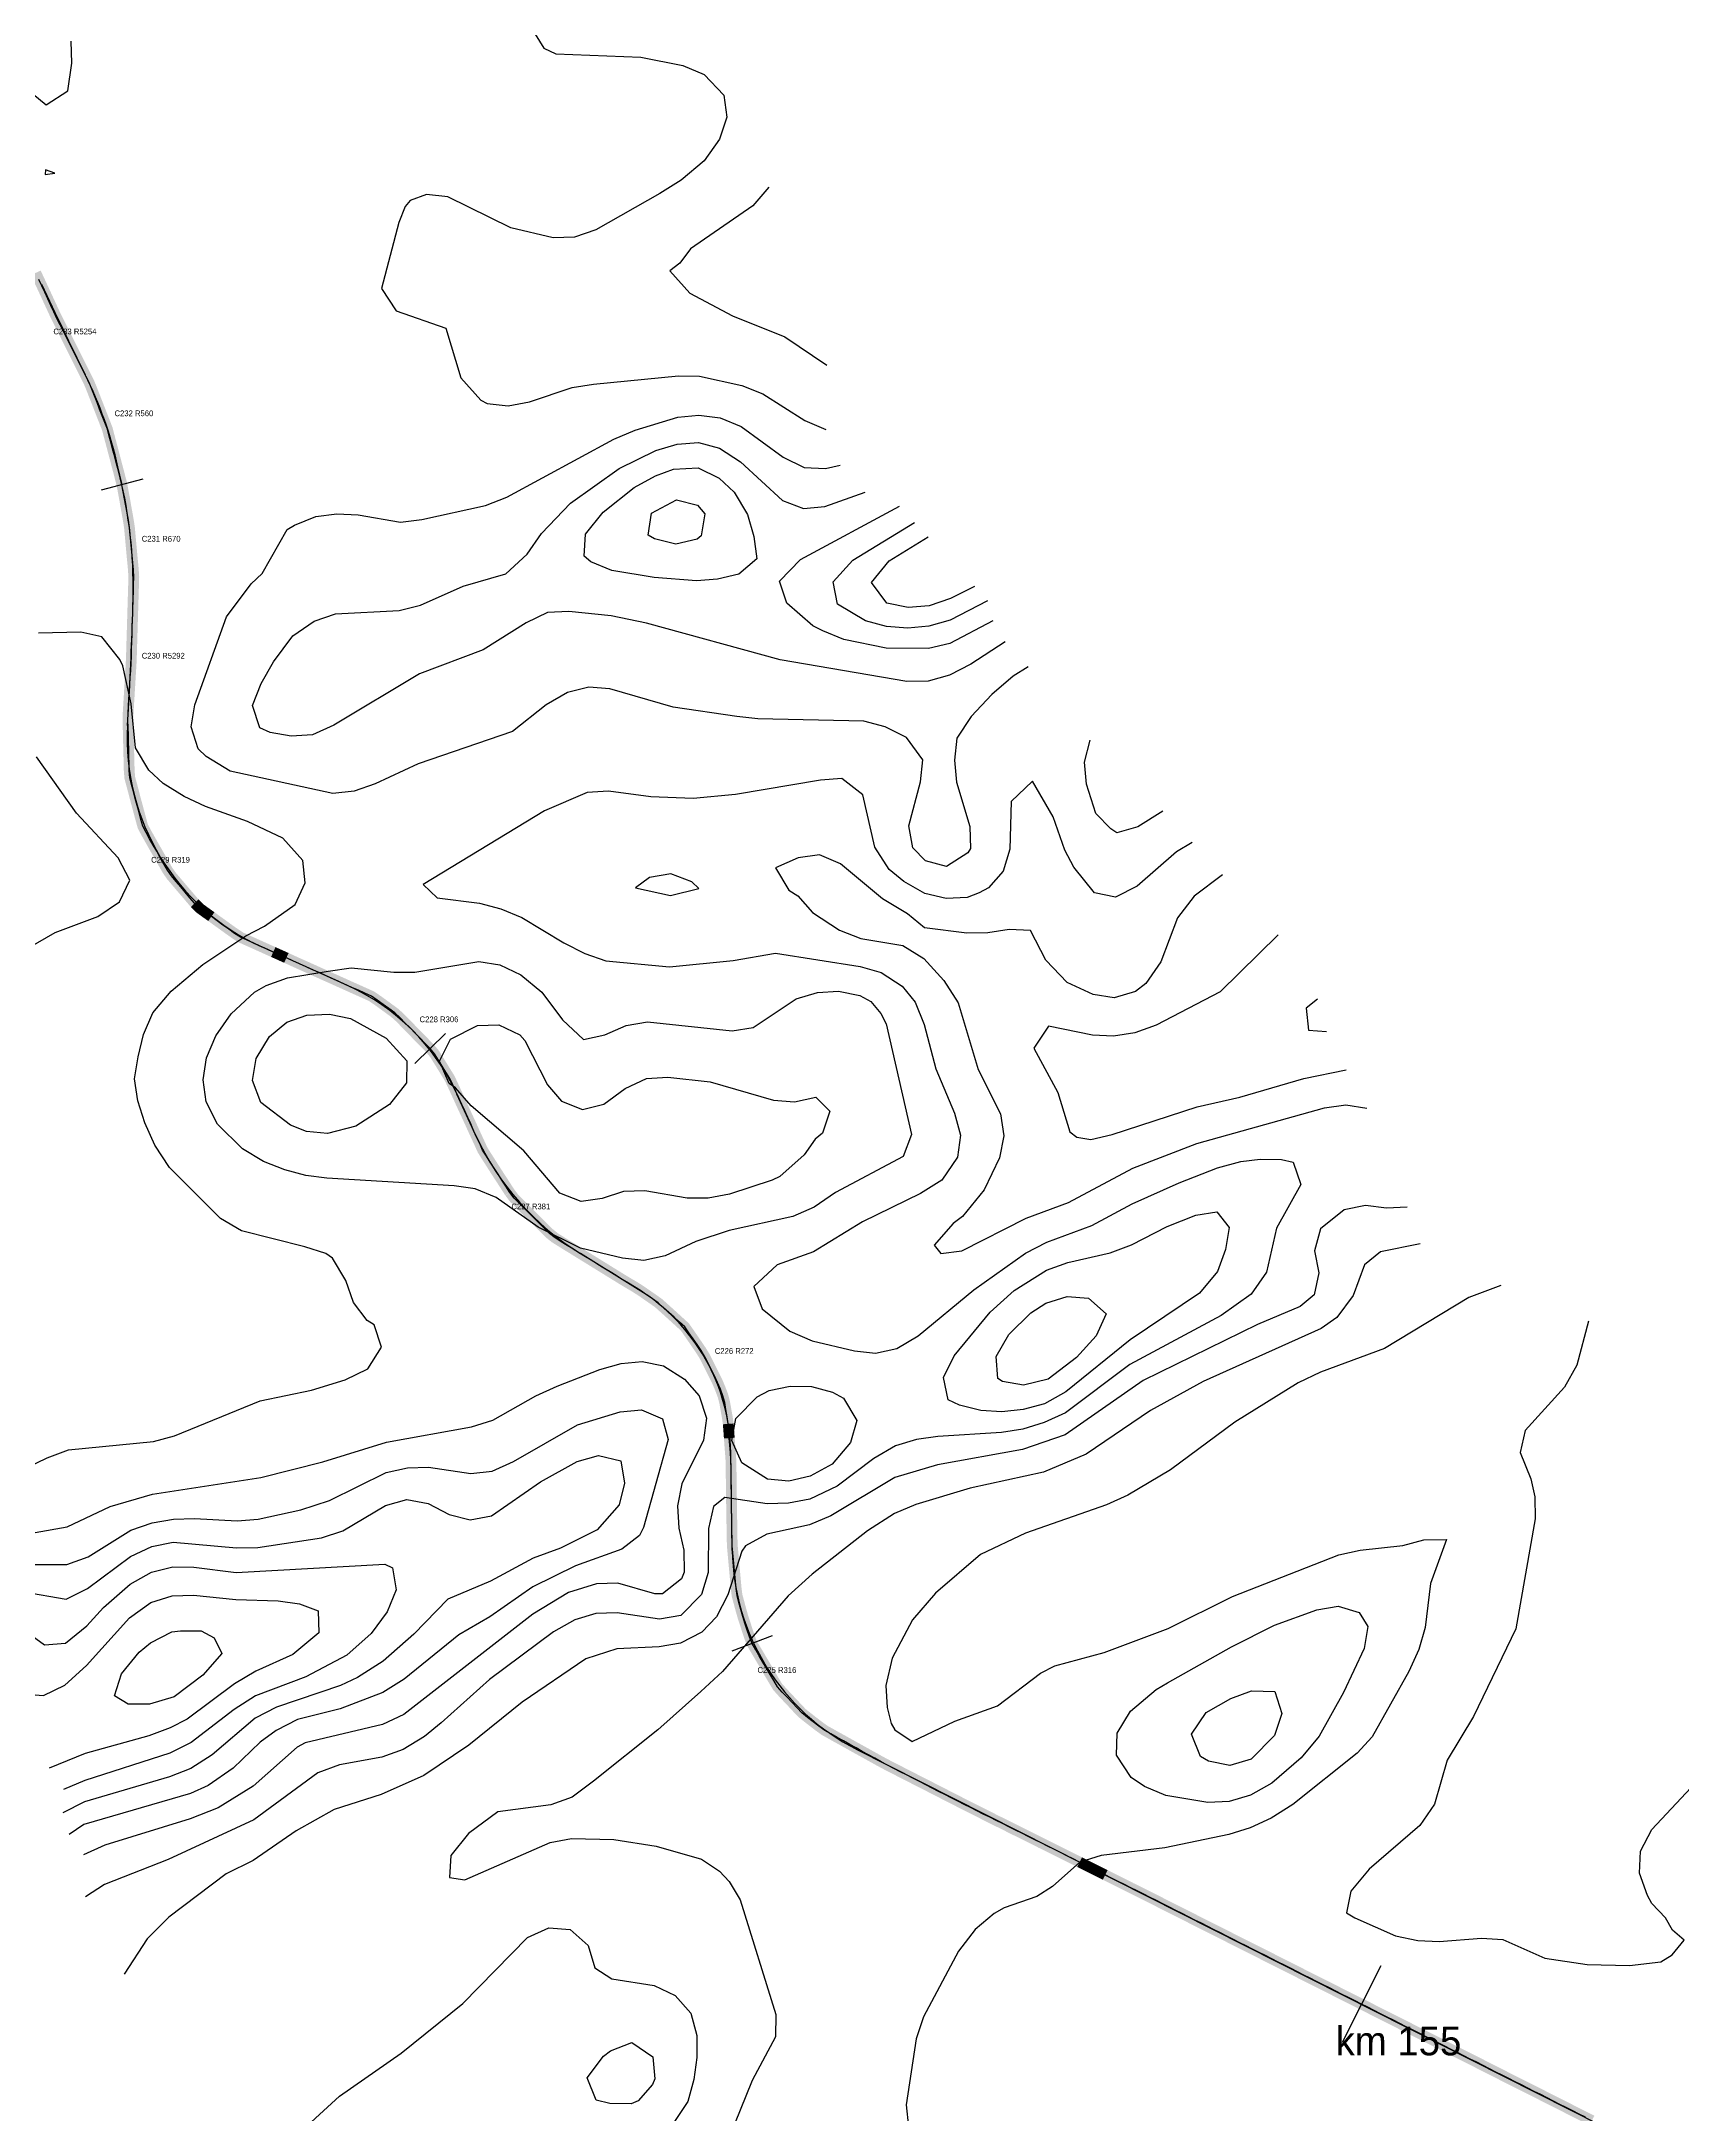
# Model space of a CAD drawing. Header units: metres. Extents: x 697254 to 930473, y 8023396 to 8227001.
# Drawn here: x 811003 to 813293, y 8100140 to 8103032 of the extents above; entities that cross this region are included whole.
import ezdxf

# ---------------------------------------------------------------- set-up
doc = ezdxf.new("R2010")
doc.units = ezdxf.units.M
for name, color, linetype in [('ALIGNMENT_FITTED', 4, 'Continuous'), ('CENTRELINE', 7, 'Continuous'), ('CHAINAGE', 7, 'Continuous'), ('CONTOUR_10M', 33, 'Continuous'), ('CONTOUR_INDEX_50M', 34, 'Continuous'), ('CURVE_LABELS', 4, 'Continuous'), ('GRADE_0-4', 3, 'Continuous'), ('GRADE_4-6', 2, 'Continuous'), ('GRADE_6-8', 30, 'Continuous'), ('GRADE_GT8', 1, 'Continuous')]:
    doc.layers.add(name, color=color, linetype=linetype)

msp = doc.modelspace()

# ---------------------------------------------------------------- linework, layer by layer
at = {"layer": 'ALIGNMENT_FITTED'}
for p, q in [((811115.1, 8102415.8), (811109.9, 8102439.1)), ((811130.7, 8102243), (811130.9, 8102249.5)), ((811123.2, 8102078.2), (811124.5, 8102101.1)), ((811430.3, 8101715.3), (811310.8, 8101769.1)), ((811609.4, 8101506.2), (811582.8, 8101563.9)), ((811835.9, 8101291.3), (811755.3, 8101341.2)), ((811967, 8100927.2), (811965.1, 8101063.6)), ((813497.9, 8099963.8), (812140.5, 8100649.6))]:
    msp.add_line(p, q, dxfattribs=at)
for centre, radius, start, end in [((815763.7, 8104917.5), 5254.3, -154.9608, -153.4312), ((810563.5, 8102316.9), 559.9, 12.6024, 26.5688), ((810461.1, 8102269.6), 670.1, -1.717, 12.6024), ((805841, 8102401.6), 5292.1, -3.255, -1.717), ((811441.9, 8102060.1), 319.2, 176.745, -114.2423), ((811304.5, 8101436), 306.3, 24.6867, 65.7577), ((811955.6, 8101665.4), 381.1, -155.3133, -121.7157), ((811692.8, 8101059.7), 272.3, 0.8137, 58.2843), ((812283, 8100931.7), 316, -179.1863, -116.8038)]:
    msp.add_arc(centre, radius, start, end, dxfattribs=at)
at = {"layer": 'CENTRELINE'}
msp.add_polyline3d([(813157.6, 8100136.3, 1115), (813148.7, 8100140.8, 1114.8), (813139.7, 8100145.3, 1114.9), (813130.8, 8100149.8, 1114.9), (813121.9, 8100154.3, 1115), (813112.9, 8100158.8, 1115), (813104, 8100163.3, 1115), (813095.1, 8100167.9, 1114.9), (813086.1, 8100172.4, 1114.7), (813077.2, 8100176.9, 1114.6), (813068.3, 8100181.4, 1114.2), (813059.4, 8100185.9, 1114.3), (813050.4, 8100190.4, 1114.3), (813041.5, 8100194.9, 1114.2), (813032.6, 8100199.4, 1114.1), (813023.6, 8100204, 1114), (813014.7, 8100208.5, 1114), (813005.8, 8100213, 1113.9), (812996.8, 8100217.5, 1113.8), (812987.9, 8100222, 1113.7), (812979, 8100226.5, 1113.5), (812970, 8100231, 1113.6), (812961.1, 8100235.5, 1113.8), (812952.2, 8100240.1, 1114.1), (812943.2, 8100244.6, 1114.2), (812934.3, 8100249.1, 1114.1), (812925.3, 8100253.6, 1113.8), (812916.4, 8100258.1, 1113.6), (812907.5, 8100262.6, 1113.4), (812898.5, 8100267.1, 1113.4), (812889.6, 8100271.6, 1113.4), (812880.7, 8100276.1, 1113.6), (812871.7, 8100280.6, 1113.7), (812862.8, 8100285.1, 1113.7), (812853.9, 8100289.7, 1113.6), (812844.9, 8100294.2, 1113.4), (812836, 8100298.7, 1113.3), (812827.1, 8100303.2, 1113.2), (812818.1, 8100307.7, 1113.1), (812809.2, 8100312.2, 1113), (812800.3, 8100316.7, 1112.8), (812791.3, 8100321.2, 1112.6), (812782.4, 8100325.7, 1112.4), (812773.5, 8100330.2, 1112.2), (812764.5, 8100334.7, 1112), (812755.6, 8100339.3, 1111.9), (812746.7, 8100343.8, 1111.8), (812737.7, 8100348.3, 1111.7), (812728.8, 8100352.8, 1111.7), (812719.9, 8100357.3, 1111.7), (812710.9, 8100361.8, 1111.7), (812702, 8100366.3, 1111.8), (812693, 8100370.8, 1112), (812684.1, 8100375.3, 1112.1), (812675.2, 8100379.8, 1112.1), (812666.2, 8100384.3, 1112), (812657.3, 8100388.9, 1111.8), (812648.4, 8100393.4, 1111.9), (812639.4, 8100397.9, 1112.1), (812630.5, 8100402.4, 1112.3), (812621.6, 8100406.9, 1112.4), (812612.6, 8100411.4, 1112.6), (812603.7, 8100415.9, 1112.7), (812594.8, 8100420.4, 1112.9), (812585.8, 8100424.9, 1113.1), (812576.9, 8100429.4, 1113.4), (812568, 8100433.9, 1113.7), (812559, 8100438.5, 1114.1), (812550.1, 8100443, 1114.5), (812541.2, 8100447.5, 1114.8), (812532.2, 8100452, 1115.4), (812523.3, 8100456.5, 1115.9), (812514.3, 8100460.9, 1116.5), (812505.4, 8100465.4, 1117), (812496.4, 8100469.9, 1117.4), (812487.4, 8100474.3, 1117.7), (812478.5, 8100478.8, 1118), (812469.5, 8100483.3, 1118.5), (812460.6, 8100487.7, 1119), (812451.6, 8100492.2, 1119.6), (812442.7, 8100496.7, 1120.2), (812433.7, 8100501.2, 1120.7), (812424.8, 8100505.6, 1121.1), (812415.8, 8100510.1, 1121.2), (812406.9, 8100514.6, 1121.2), (812397.9, 8100519, 1121.1), (812389, 8100523.5, 1121.6), (812380, 8100528, 1122.2), (812371, 8100532.5, 1122.6), (812362.1, 8100536.9, 1122.7), (812353.1, 8100541.4, 1122.7), (812344.2, 8100545.9, 1122.5), (812335.2, 8100550.3, 1122.1), (812326.3, 8100554.8, 1122.4), (812317.3, 8100559.3, 1122.7), (812308.4, 8100563.8, 1122.7), (812299.4, 8100568.3, 1122.6), (812290.5, 8100572.8, 1122.3), (812281.6, 8100577.4, 1121.9), (812272.7, 8100581.9, 1121.5), (812263.8, 8100586.5, 1121.7), (812254.9, 8100591, 1121.8), (812246, 8100595.6, 1121.6), (812237.1, 8100600.2, 1121.5), (812228.1, 8100604.7, 1121.2), (812219.2, 8100609.3, 1120.8), (812210.3, 8100613.8, 1120.3), (812201.4, 8100618.4, 1120.1), (812192.5, 8100622.9, 1120), (812183.6, 8100627.5, 1120.1), (812174.8, 8100632.2, 1120.3), (812166, 8100637.1, 1120.5), (812157.3, 8100641.9, 1120.6), (812148.5, 8100646.8, 1120.6), (812139.8, 8100651.6, 1120.7), (812131, 8100656.5, 1120.7), (812122.3, 8100661.4, 1121.2), (812113.5, 8100666.2, 1121.7), (812104.8, 8100671.1, 1122), (812096, 8100676, 1122.2), (812087.9, 8100681.8, 1122.4), (812080, 8100687.9, 1122.5), (812072.1, 8100694.1, 1122.4), (812064.3, 8100700.3, 1122.4), (812057.4, 8100707.6, 1122.5), (812050.6, 8100714.9, 1122.9), (812043.7, 8100722.2, 1123.2), (812036.9, 8100729.5, 1123.6), (812030.2, 8100736.9, 1124.3), (812025.1, 8100745.5, 1124.9), (812020, 8100754.1, 1125.4), (812015, 8100762.8, 1125.8), (812009.9, 8100771.4, 1126), (812004.8, 8100780, 1126.9), (811999.7, 8100788.6, 1127.9), (811994.6, 8100797.2, 1128.9), (811991, 8100806.5, 1129.7), (811987.9, 8100816, 1130.4), (811984.8, 8100825.6, 1131.1), (811981.7, 8100835.1, 1132.2), (811979, 8100844.7, 1133.4), (811976.4, 8100854.4, 1134.5), (811973.8, 8100864, 1135.6), (811972.5, 8100873.9, 1136.4), (811971.6, 8100883.9, 1137.2), (811970.7, 8100893.9, 1137.9), (811969.8, 8100903.8, 1138.5), (811968.9, 8100913.8, 1139.1), (811968, 8100923.8, 1139.6), (811967.1, 8100933.7, 1140.4), (811966.8, 8100943.7, 1141.3), (811966.6, 8100953.7, 1142.1), (811966.5, 8100963.8, 1143.1), (811966.3, 8100973.8, 1144.1), (811966.2, 8100983.8, 1145.1), (811966, 8100993.8, 1146.7), (811965.9, 8101003.8, 1148.7), (811965.8, 8101013.8, 1150.7), (811965.6, 8101023.8, 1152.4), (811965.5, 8101033.8, 1153.8), (811965.3, 8101043.8, 1155.2), (811965.1, 8101053.8, 1156.3), (811964.4, 8101063.8, 1156.7), (811963.6, 8101073.8, 1157.3), (811962.9, 8101083.8, 1157.4), (811962.2, 8101093.7, 1156.5), (811961.4, 8101103.7, 1155.6), (811960, 8101113.6, 1155), (811958.2, 8101123.5, 1155.5), (811956.5, 8101133.3, 1156.4), (811954, 8101143, 1157), (811950.5, 8101152.3, 1157), (811946.6, 8101161.6, 1156.9), (811942.2, 8101170.5, 1156.6), (811937.7, 8101179.5, 1156.1), (811933.3, 8101188.5, 1155.8), (811928.8, 8101197.4, 1155.8), (811923.6, 8101205.9, 1155.5), (811917.9, 8101214.2, 1155.2), (811912.3, 8101222.4, 1154.9), (811906.6, 8101230.7, 1154.7), (811900.9, 8101238.9, 1154.6), (811893.5, 8101245.6, 1154.8), (811886.1, 8101252.4, 1154.9), (811878.7, 8101259.1, 1155.1), (811871.3, 8101265.8, 1155.3), (811863.8, 8101272.5, 1155.9), (811855.6, 8101278.2, 1156.4), (811847.4, 8101283.9, 1156.6), (811839.2, 8101289.6, 1156.6), (811830.7, 8101295, 1156.4), (811822.1, 8101300, 1156.3), (811813.5, 8101305.2, 1156.6), (811805, 8101310.5, 1157.1), (811796.5, 8101315.7, 1157.2), (811788, 8101321, 1156.9), (811779.5, 8101326.2, 1156.5), (811771, 8101331.5, 1156.4), (811762.4, 8101336.8, 1157), (811753.9, 8101342, 1157.6), (811745.4, 8101347.3, 1157.8), (811736.9, 8101352.5, 1157.6), (811728.4, 8101357.8, 1157), (811719.9, 8101363.1, 1157.2), (811712.1, 8101369.3, 1158.4), (811705, 8101376.4, 1159), (811697.9, 8101383.4, 1158.8), (811690.8, 8101390.5, 1158.7), (811683.7, 8101397.5, 1159.2), (811676.6, 8101404.6, 1159.7), (811669.6, 8101411.7, 1159.7), (811662.5, 8101418.7, 1160.1), (811656.5, 8101426.7, 1160.7), (811651.1, 8101435.1, 1161.1), (811645.7, 8101443.5, 1161.1), (811640.2, 8101451.9, 1160.8), (811634.8, 8101460.3, 1161.6), (811629.4, 8101468.8, 1162.7), (811624, 8101477.2, 1163.3), (811618.7, 8101485.7, 1163.6), (811614.6, 8101494.8, 1164.5), (811610.4, 8101503.9, 1165.3), (811606.2, 8101513, 1166.3), (811602.1, 8101522.1, 1167.2), (811597.9, 8101531.2, 1167.6), (811593.7, 8101540.3, 1167.6), (811589.5, 8101549.4, 1167.4), (811585.4, 8101558.5, 1167.9), (811581.2, 8101567.6, 1168.5), (811577, 8101576.7, 1169.7), (811572.8, 8101585.7, 1170.2), (811567.5, 8101594.2, 1170.2), (811562.3, 8101602.7, 1170), (811557, 8101611.2, 1169.6), (811551.7, 8101619.8, 1168.8), (811545.4, 8101627.4, 1168.6), (811538.4, 8101634.6, 1168.1), (811531.4, 8101641.8, 1167.5), (811524.4, 8101648.9, 1166.8), (811517.4, 8101656.1, 1166.6), (811510.4, 8101663.3, 1166.2), (811503.5, 8101670.4, 1165.4), (811496, 8101677.1, 1164.6), (811488, 8101683, 1164.5), (811479.9, 8101688.9, 1164.3), (811471.8, 8101694.8, 1163.7), (811463.5, 8101700.4, 1162.8), (811454.4, 8101704.5, 1162.5), (811445.3, 8101708.6, 1162.6), (811436.1, 8101712.7, 1162.5), (811427, 8101716.8, 1162), (811417.9, 8101720.9, 1161.2), (811408.8, 8101725, 1160.2), (811399.6, 8101729.1, 1159.2), (811390.5, 8101733.2, 1158.4), (811381.4, 8101737.3, 1157.9), (811372.3, 8101741.4, 1157.5), (811363.1, 8101745.5, 1156.8), (811354, 8101749.6, 1156), (811344.9, 8101753.8, 1155.1), (811335.8, 8101757.9, 1153.9), (811326.6, 8101762, 1152.6), (811317.5, 8101766.1, 1151.1), (811308.4, 8101770.2, 1150.4), (811299.3, 8101774.3, 1149.9), (811290.1, 8101778.4, 1149.4), (811281, 8101782.5, 1149), (811272.7, 8101788, 1148.3), (811264.5, 8101793.8, 1147.3), (811256.4, 8101799.7, 1146.1), (811248.3, 8101805.5, 1145.8), (811240.2, 8101811.4, 1145.2), (811232, 8101817.2, 1144.4), (811223.9, 8101823.1, 1143.7), (811216.9, 8101830.1, 1142.9), (811210.4, 8101837.8, 1142.5), (811203.9, 8101845.4, 1142), (811197.4, 8101853, 1141.5), (811191, 8101860.6, 1141.1), (811184.5, 8101868.2, 1141.1), (811178.8, 8101876.4, 1141.2), (811173.9, 8101885.1, 1141.4), (811168.9, 8101893.8, 1141.7), (811164, 8101902.5, 1142.3), (811159, 8101911.2, 1142.8), (811154.1, 8101919.9, 1143.2), (811149.2, 8101928.6, 1143.4), (811144.5, 8101937.5, 1143.4), (811141.9, 8101947.1, 1143.5), (811139.3, 8101956.8, 1143.8), (811136.7, 8101966.5, 1144.4), (811134.1, 8101976.1, 1144.9), (811131.6, 8101985.8, 1145.3), (811129, 8101995.5, 1146), (811126.4, 8102005.1, 1146.5), (811125.6, 8102015.1, 1147.3), (811125.4, 8102025.1, 1148), (811125.1, 8102035.1, 1148.7), (811124.9, 8102045.1, 1149.4), (811124.6, 8102055.1, 1149.5), (811124.4, 8102065.1, 1149.5), (811124.1, 8102075.1, 1149.5), (811123.9, 8102085.1, 1149.3), (811124.1, 8102095.1, 1149), (811124.7, 8102105.1, 1148.7), (811125.3, 8102115.1, 1149), (811125.9, 8102125.1, 1149.6), (811126.5, 8102135, 1150.2), (811127.1, 8102145, 1150.7), (811127.7, 8102155, 1151.1), (811128.3, 8102165, 1151.5), (811128.7, 8102175, 1151.8), (811129, 8102185, 1151.9), (811129.3, 8102195, 1152.1), (811129.6, 8102205, 1152.5), (811129.9, 8102215, 1153.2), (811130.2, 8102225, 1153.9), (811130.5, 8102235, 1154.4), (811130.8, 8102245, 1154.4), (811131.1, 8102255, 1154.3), (811131.4, 8102265, 1154.3), (811131.7, 8102275, 1154.1), (811132, 8102285.1, 1154), (811131.4, 8102295, 1153.9), (811130.5, 8102305, 1154.1), (811129.5, 8102315, 1154.4), (811128.6, 8102324.9, 1154.6), (811127.7, 8102334.9, 1154.8), (811126.8, 8102344.9, 1154.9), (811125.9, 8102354.8, 1155), (811124.3, 8102364.7, 1155.4), (811122.6, 8102374.6, 1155.7), (811120.8, 8102384.4, 1156), (811119.1, 8102394.3, 1156.3), (811117.3, 8102404.1, 1156.5), (811115.5, 8102414, 1156.8), (811113, 8102423.6, 1156.6), (811110.5, 8102433.3, 1156.5), (811107.9, 8102443, 1156.3), (811105.4, 8102452.7, 1156.1), (811102.8, 8102462.4, 1155.9), (811100.3, 8102472, 1155.6), (811097.7, 8102481.7, 1155.4), (811095.2, 8102491.4, 1155.2), (811091.6, 8102500.7, 1155.1), (811087.9, 8102510.1, 1154.9), (811084.3, 8102519.4, 1154.5), (811080.7, 8102528.7, 1154.2), (811077, 8102538, 1153.8), (811073.4, 8102547.3, 1153.9), (811069.6, 8102556.6, 1154), (811065.1, 8102565.6, 1154.3), (811060.6, 8102574.5, 1154.3), (811056.2, 8102583.5, 1154), (811051.7, 8102592.4, 1153.7), (811047.2, 8102601.4, 1153.4), (811042.7, 8102610.3, 1153.3), (811038.3, 8102619.3, 1153.3), (811033.8, 8102628.2, 1153.5), (811029.3, 8102637.2, 1153.6), (811024.8, 8102646.1, 1153.5), (811020.5, 8102655.1, 1153.4), (811016.3, 8102664.2, 1153.3), (811012.1, 8102673.3, 1153), (811007.9, 8102682.4, 1153), (811003.7, 8102691.5, 1153), (810999.5, 8102700.5, 1152.7)], dxfattribs=at)
at = {"layer": 'CHAINAGE'}
for p, q in [((811144.6, 8102421.6), (811086.5, 8102406.3)), ((811566.9, 8101648.4), (811523.9, 8101606.5)), ((812022.6, 8100808), (811966.6, 8100786.5)), ((812872, 8100347.7), (812817.9, 8100240.6))]:
    msp.add_line(p, q, dxfattribs=at)
at = {"layer": 'CONTOUR_10M'}
for points, elevation in [([(812018.2, 8102829.3), (811995.7, 8102803.1), (811908.6, 8102742.9), (811894.1, 8102723.1), (811880.1, 8102712.5), (811907.8, 8102681.3), (811967.5, 8102649.7), (812040.5, 8102620.1), (812099.1, 8102580.6)], 1140), ([(812380, 8102160.1), (812358.8, 8102146.9), (812329.3, 8102121.1), (812300.5, 8102090.8), (812280.4, 8102060.3), (812277.1, 8102029.6), (812280.1, 8101998.8), (812298.5, 8101937), (812299.4, 8101906.2), (812295.9, 8101900.5), (812266, 8101881.4), (812236.6, 8101889.2), (812219.2, 8101907.4), (812213.3, 8101938.2), (812229.8, 8101999.5), (812233, 8102030.3), (812210.2, 8102061.4), (812180.2, 8102076.4), (812150.7, 8102084.2), (812002.9, 8102087.2), (811973.3, 8102090.5), (811884.8, 8102103.8), (811796.4, 8102129.4), (811766.9, 8102131.4), (811737.2, 8102124.1), (811707.3, 8102106.7), (811660.5, 8102069.7), (811528.6, 8102024.5), (811469, 8101996.6), (811439.3, 8101986.3), (811409.6, 8101983.2), (811266.4, 8102014.1), (811232.9, 8102034.9), (811221.7, 8102045.5), (811211.9, 8102076.4), (811217, 8102107.1), (811261.2, 8102229.5), (811295.7, 8102275.7), (811311, 8102290.3), (811346.1, 8102351.3), (811356.1, 8102357.4), (811385.9, 8102369.5), (811415.5, 8102373.5), (811445.1, 8102372), (811504.1, 8102361.9), (811533.7, 8102365.6), (811622.8, 8102385.1), (811652.5, 8102396.6), (811801.7, 8102477.3), (811831.4, 8102489.9), (811890.9, 8102508.1), (811920.5, 8102511), (811950, 8102507.1), (811979.4, 8102495.2), (812038, 8102452.3), (812067.3, 8102437.8), (812096.9, 8102436.4), (812117.6, 8102441.4)], 1160), ([(812347.6, 8102194.8), (812299.9, 8102163.4), (812270, 8102148.3), (812240.3, 8102139.8), (812210.7, 8102139.5), (812033.7, 8102169.7), (811847.6, 8102220.7), (811798, 8102231.1), (811738.9, 8102237.2), (811709.3, 8102235.6), (811679.5, 8102221.1), (811619.7, 8102183.8), (811530.5, 8102150.2), (811411.1, 8102078.7), (811381.3, 8102065), (811351.7, 8102063.1), (811322.2, 8102068.3), (811308, 8102075), (811297.7, 8102105.9), (811309.9, 8102136.5), (811326.7, 8102167), (811353.8, 8102203.2), (811383.7, 8102223.8), (811413.4, 8102233.8), (811502.2, 8102238.7), (811531.9, 8102246), (811591.5, 8102272.3), (811650.9, 8102289.5), (811680.9, 8102317), (811700.9, 8102346), (811741.2, 8102388.1), (811809.1, 8102436.7), (811860.6, 8102461.7), (811890.3, 8102470.5), (811919.9, 8102472.8), (811949.4, 8102465.1), (811978.7, 8102445.7), (812037.1, 8102391.9), (812066.5, 8102380.9), (812096.1, 8102383.5), (812152.6, 8102403.8)], 1170), ([(811885.2, 8102435.5), (811919.4, 8102437.4), (811948.8, 8102423.3), (811969.9, 8102403.5), (811988.2, 8102372.4), (811997.3, 8102341.5), (812001.1, 8102310.7), (811976.3, 8102289.4), (811946.6, 8102282.1), (811917, 8102279.9), (811857.9, 8102284.6), (811798.9, 8102294.5), (811769.5, 8102306.2), (811760.5, 8102314.3), (811762.2, 8102345.1), (811786.9, 8102375.5), (811830.2, 8102410.2), (811860.1, 8102426.6), (811885.2, 8102435.5)], 1180), ([(811854.4, 8102374.5), (811889.1, 8102392.8), (811918.6, 8102385.5), (811928.6, 8102373.3), (811923.7, 8102342.6), (811917.9, 8102337.8), (811888.2, 8102331), (811858.7, 8102338.5), (811849.7, 8102343.8), (811854.4, 8102374.5)], 1190), ([(812330.4, 8102224), (812270.7, 8102192.5), (812241, 8102185.4), (812181.9, 8102185.9), (812122.9, 8102198.1), (812093.5, 8102210.1), (812079.6, 8102217.2), (812043.1, 8102248.5), (812032.9, 8102279.4), (812062.1, 8102309.8), (812200.2, 8102384.1)], 1180), ([(812323.4, 8102252), (812271.2, 8102225), (812241.5, 8102216.8), (812211.9, 8102213.9), (812182.3, 8102216), (812152.9, 8102224), (812113.7, 8102247.5), (812107.7, 8102278.3), (812135.2, 8102308.7), (812221.5, 8102361.2)], 1190), ([(812567.8, 8101958.7), (812533.1, 8101936.7), (812503.4, 8101928.2), (812495.2, 8101934), (812474.2, 8101955.3), (812461.3, 8101996), (812458.4, 8102026.9), (812466.3, 8102057.5)], 1160), ([(810940.6, 8101742.1), (811022.1, 8101789.3), (811081.6, 8101811.5), (811112.1, 8101831.8), (811126.5, 8101862.3), (811110.3, 8101893.3), (811051.9, 8101955.8), (810996.2, 8102034.4)], 1140), ([(812651, 8101869.5), (812611.7, 8101839.9), (812588.3, 8101809.5), (812565.2, 8101748.3), (812544.2, 8101717.9), (812529.6, 8101707.1), (812499.9, 8101698.3), (812470.4, 8101702.6), (812434.1, 8101719.5), (812404.5, 8101750.7), (812383, 8101791.8), (812353.4, 8101793.4), (812323.8, 8101788.7), (812294.2, 8101788.1), (812235.1, 8101795.7), (812211.6, 8101815.2), (812176.6, 8101836.2), (812118.2, 8101885.1), (812088.8, 8101897.6), (812059.1, 8101893.4), (812027.5, 8101879.5), (812046.2, 8101848.5), (812058.3, 8101840.5), (812079, 8101817.2), (812116.8, 8101792.3), (812146.2, 8101780.9), (812205.2, 8101770.9), (812234.5, 8101752.8), (812262.1, 8101722.1), (812282.3, 8101691), (812310.3, 8101598.3), (812341.5, 8101536.3), (812345.8, 8101505.5), (812339.7, 8101474.8), (812318.4, 8101430.2), (812288.2, 8101392.8), (812275.2, 8101383.4), (812248.7, 8101353.1), (812257.9, 8101341.3), (812287.5, 8101345.2), (812376.9, 8101390.6), (812436.4, 8101412.5), (812525.9, 8101460.6), (812615.2, 8101494.9), (812793.4, 8101544.4), (812823.1, 8101548.9), (812852.6, 8101544.3)], 1140), ([(811851.6, 8101865.9), (811832.1, 8101851.7), (811880.8, 8101841), (811920.5, 8101850.4), (811910.7, 8101860), (811881.3, 8101871), (811851.6, 8101865.9)], 1140), ([(812728.9, 8101785.9), (812648, 8101706.3), (812558.5, 8101660.1), (812528.8, 8101649.1), (812499.1, 8101644.7), (812469.5, 8101646), (812408.5, 8101658.4), (812387.8, 8101627.9), (812421.4, 8101565.9), (812437.9, 8101511.2), (812447.6, 8101503.9), (812467.3, 8101500.2), (812497, 8101507.2), (812615.9, 8101546), (812675.3, 8101559.4), (812764.5, 8101585.7), (812823.8, 8101597.7)], 1130), ([(811403.3, 8101735.1), (811435.5, 8101740.1), (811494.6, 8101733.9), (811524.2, 8101734.1), (811613.2, 8101749), (811642.7, 8101744), (811672.1, 8101730.1), (811701.3, 8101706), (811730.3, 8101667.5), (811759.5, 8101639.9), (811789.1, 8101646.3), (811818.9, 8101659.6), (811848.6, 8101664.7), (811966.7, 8101652), (811996.4, 8101656.5), (812056.1, 8101696.7), (812085.9, 8101705.7), (812115.5, 8101707.2), (812145, 8101701.3), (812160.3, 8101692.9), (812174.2, 8101676.4), (812181.8, 8101661.8), (812217.2, 8101507.4), (812205.6, 8101476.8), (812111.2, 8101426.4), (812081.3, 8101406.1), (812051.6, 8101393.1), (811962.5, 8101373.3), (811916, 8101358.1), (811873.2, 8101337.9), (811843.5, 8101331.8), (811814, 8101334.8), (811755.1, 8101348.9), (811696.3, 8101378), (811637.8, 8101419.4), (811608.4, 8101431.4), (811578.9, 8101435.8), (811401.5, 8101446.7), (811372, 8101450.4), (811342.6, 8101458.2), (811313.1, 8101469.9), (811283.8, 8101487.3), (811248.6, 8101522), (811233, 8101553), (811228.7, 8101583.9), (811233.6, 8101614.6), (811246.6, 8101645.1), (811267.8, 8101675.6), (811300.3, 8101705.9), (811316.8, 8101715.5), (811346.6, 8101726), (811403.3, 8101735.1)], 1160), ([(812783.6, 8101696.1), (812767.6, 8101683.7), (812771.1, 8101652.9), (812796.2, 8101651.3)], 1120), ([(811373.5, 8101674), (811405, 8101675.2), (811434.5, 8101669.1), (811483.9, 8101641.6), (811512.9, 8101610.4), (811512.3, 8101579.6), (811488.7, 8101549.2), (811441.9, 8101519.1), (811402.5, 8101509), (811372.9, 8101511.8), (811350.6, 8101520.5), (811309.4, 8101551.9), (811297.8, 8101582.8), (811302.8, 8101613.5), (811321.2, 8101644), (811345.7, 8101664), (811373.5, 8101674)], 1170), ([(811573.8, 8101640.2), (811611.8, 8101659.7), (811641.4, 8101660.3), (811670.8, 8101646.4), (811677.4, 8101638.6), (811709.3, 8101576.6), (811728.6, 8101553.9), (811758, 8101542.2), (811787.7, 8101549.9), (811817.6, 8101571.6), (811847.4, 8101585.5), (811877, 8101587.2), (811936.1, 8101580.9), (812024.4, 8101555.3), (812054, 8101552.9), (812083.6, 8101559.3), (812103.2, 8101539.9), (812093.1, 8101509.3), (812082.8, 8101500.7), (812067.2, 8101478.9), (812033.5, 8101448.6), (812022.7, 8101443.7), (811963.3, 8101424), (811933.6, 8101418.6), (811904, 8101418.5), (811845, 8101428.7), (811815.4, 8101428.1), (811785.7, 8101418), (811756, 8101413.7), (811726.6, 8101425.6), (811676.3, 8101484.8), (811602.7, 8101547.5), (811580.9, 8101572.6), (811572.2, 8101578.7), (811558.4, 8101609.7), (811573.8, 8101640.2)], 1170), ([(812908.5, 8101405.8), (812880.1, 8101404.7), (812850.5, 8101408.4), (812820.8, 8101402.2), (812787.6, 8101375.7), (812779.5, 8101345), (812785.7, 8101314.2), (812779.1, 8101283.5), (812759.6, 8101267.5), (812700.1, 8101242.2), (812540.6, 8101164), (812431.5, 8101088.5), (812372, 8101068), (812253.4, 8101046.6), (812194, 8101028.7), (812104.4, 8100975.5), (812074.6, 8100962.9), (812015.3, 8100949.6), (811985.4, 8100933.6), (811980.6, 8100926.3), (811960.9, 8100865.1), (811945, 8100834.6), (811924.5, 8100813.2), (811894.6, 8100797.6), (811865, 8100792.7), (811805.8, 8100790), (811762.6, 8100775.8), (811673.9, 8100715.6), (811599.3, 8100655.2), (811536.9, 8100613), (811477.3, 8100586.5), (811411.8, 8100565.7), (811358.4, 8100535.7), (811298.4, 8100494.7), (811261.1, 8100475.7), (811180.8, 8100415.3), (811150.6, 8100385), (811118.6, 8100335.8)], 1140), ([(812573.7, 8101378.9), (812613.7, 8101394.8), (812643.3, 8101399.3), (812660.3, 8101377.6), (812655.3, 8101346.9), (812643.9, 8101316.3), (812618.9, 8101285.9), (812522.3, 8101220.8), (812432.4, 8101148.2), (812402.6, 8101131.8), (812372.9, 8101123.6), (812343.3, 8101120.6), (812313.7, 8101122.3), (812284.2, 8101129.9), (812268.4, 8101137.4), (812262, 8101168.3), (812276.8, 8101198.8), (812326.7, 8101259.6), (812360.6, 8101289.8), (812405.4, 8101318.3), (812435.2, 8101328.6), (812494.5, 8101342.3), (812524.3, 8101353.7), (812573.7, 8101378.9)], 1160), ([(812926.8, 8101355), (812871.4, 8101343.7), (812849.3, 8101325.5), (812833.4, 8101282.7), (812810.4, 8101252.3), (812788.8, 8101236.7), (812624.3, 8101162.8), (812550.4, 8101122.2), (812460.7, 8101061.3), (812401.2, 8101036.3), (812298.9, 8101013.8), (812223, 8100991.1), (812193.2, 8100978.7), (812155.9, 8100954.5), (812078.5, 8100894.1), (812045, 8100863.8), (811953.2, 8100758.1), (811923.2, 8100730.1), (811863.2, 8100676.8), (811773.4, 8100605.4), (811743.5, 8100583), (811713.8, 8100572.1), (811640, 8100562.3), (811598.8, 8100532.1), (811574.3, 8100501.7), (811572.6, 8100471), (811593.8, 8100467.6), (811713, 8100519.4), (811742.6, 8100525.4), (811801.8, 8100523.6), (811860.8, 8100514.5), (811924.3, 8100496.4), (811949, 8100479.4), (811962.8, 8100465.1), (811978, 8100439.5), (812027.8, 8100279.5), (812027.3, 8100248.7), (811994.7, 8100187.7), (811970.3, 8100126.5)], 1130), ([(813039.2, 8101296.9), (812994.7, 8101280.2), (812877.1, 8101208.8), (812787.8, 8101175.6), (812756.7, 8101160.8), (812668.4, 8101105.9), (812578.7, 8101039.7), (812519, 8101004.2), (812489.2, 8100990.6), (812376.1, 8100951.1), (812313.4, 8100921.3), (812250.7, 8100867.4), (812218.6, 8100830.4), (812190.2, 8100776.8), (812181.5, 8100738.7), (812183, 8100707.9), (812188.8, 8100685.6), (812193.8, 8100677), (812218, 8100660.5), (812277.6, 8100688.9), (812337.1, 8100710.4), (812396.9, 8100756), (812417, 8100765.9), (812486.1, 8100784.6), (812575.3, 8100818.2), (812664.8, 8100863), (812813.6, 8100920.9), (812843.2, 8100927.6), (812902.5, 8100933.8), (812932.2, 8100941.8), (812963.5, 8100942.2), (812941.2, 8100881), (812934, 8100819.6), (812925, 8100789), (812911.1, 8100758.4), (812859.8, 8100666.9), (812838.9, 8100644.2), (812749.1, 8100572.5), (812719.2, 8100553.7), (812689.5, 8100540.3), (812659.7, 8100530.9), (812570.7, 8100512), (812481.8, 8100501.4), (812452.1, 8100492.1), (812413.8, 8100458.2), (812392.2, 8100444.3), (812346.6, 8100428.5), (812332.7, 8100420.5), (812305.8, 8100398.3), (812282.8, 8100367.9), (812234.1, 8100276.3), (812223.7, 8100245.7), (812209.5, 8100153.6), (812213, 8100122.8)], 1120), ([(812383.6, 8101258.7), (812404.7, 8101271.9), (812434.4, 8101281.2), (812464, 8101279), (812488.7, 8101257.1), (812474.7, 8101226.6), (812447.2, 8101196.2), (812407.7, 8101166.1), (812373.4, 8101157.6), (812343.9, 8101162.9), (812337.5, 8101167.1), (812335.3, 8101197.9), (812353.1, 8101228.4), (812383.6, 8101258.7)], 1170), ([(813161.6, 8101246.9), (813145.4, 8101185.7), (813128.3, 8101155.1), (813073.6, 8101094.4), (813066.6, 8101063.8), (813081.4, 8101026.8), (813087, 8101001.9), (813087.3, 8100971.1), (813060.5, 8100817.7), (813001.3, 8100695.5), (812964.4, 8100634.5), (812947.1, 8100573.2), (812926.2, 8100543.5), (812855.7, 8100482.3), (812830.1, 8100451.9), (812824.2, 8100421.3), (812835.5, 8100414.4), (812892.6, 8100389.5), (812923.7, 8100383.1), (812953.3, 8100381.3), (813012.5, 8100386.1), (813042.1, 8100384.1), (813100.8, 8100358.1), (813159.9, 8100349.6), (813219, 8100348.2), (813262.5, 8100353.1), (813278.4, 8100362.9), (813295, 8100383.3), (813278.9, 8100397.3), (813269, 8100414.5), (813249.9, 8100434.3), (813243.9, 8100445.7), (813233, 8100476.6), (813234.1, 8100507.4), (813249.9, 8100537.9), (813311.6, 8100603.5)], 1110), ([(810920.6, 8100939.1), (811039.2, 8100960.2), (811098.8, 8100988.3), (811158.2, 8101005.8), (811309.2, 8101028.8), (811395.6, 8101050.5), (811484.7, 8101078.1), (811603.4, 8101099.7), (811633.1, 8101108.8), (811692.8, 8101142.9), (811722.6, 8101156.1), (811782.1, 8101179.6), (811811.8, 8101187.8), (811841.4, 8101190.7), (811870.9, 8101184.5), (811900.2, 8101166.1), (811920.8, 8101142.6), (811931.3, 8101111.7), (811927.1, 8101081), (811896.9, 8101019.9), (811890.7, 8100989.2), (811892.6, 8100958.4), (811899.4, 8100927.6), (811900, 8100896.8), (811896, 8100887.3), (811869.7, 8100866.5), (811859.2, 8100866.6), (811807.2, 8100881.3), (811777.6, 8100880.3), (811738.5, 8100868.5), (811688.7, 8100838.4), (811508.6, 8100698.2), (811478.8, 8100684.4), (811371.2, 8100658.6), (811360, 8100652.6), (811298.6, 8100598.2), (811249.5, 8100568.1), (811210.6, 8100552.7), (811091.7, 8100515.9), (811061.9, 8100502.6)], 1160), ([(812001.6, 8101141.4), (812018.3, 8101150.1), (812048, 8101156.1), (812077.5, 8101155.6), (812107, 8101148.1), (812122.2, 8101139.6), (812140.7, 8101108.6), (812131.8, 8101077.9), (812106.3, 8101047.5), (812075.7, 8101030.9), (812046, 8101023.9), (812016.4, 8101026.5), (811980.3, 8101049.4), (811966.6, 8101080.4), (811971.8, 8101111.1), (812001.6, 8101141.4)], 1160), ([(810979.3, 8100907.5), (811038.4, 8100907.3), (811068.2, 8100918.4), (811127.9, 8100955.4), (811157.6, 8100965.7), (811187.3, 8100970.8), (811216.9, 8100971.8), (811276, 8100968.2), (811305.6, 8100970.9), (811365, 8100983.6), (811405.1, 8100996.6), (811484.1, 8101035.8), (811513.8, 8101042.3), (811543.4, 8101043.3), (811602.4, 8101034.3), (811632, 8101037.7), (811661.8, 8101051), (811751.3, 8101102.5), (811810.8, 8101120.4), (811840.4, 8101123.1), (811869.8, 8101110.8), (811877.5, 8101081.8), (811843.2, 8100959.2), (811837.8, 8100948), (811812.8, 8100928.9), (811748.4, 8100905.7), (811688.8, 8100876.2), (811629, 8100834.3), (811585.7, 8100809.2), (811509.3, 8100747.6), (811479.5, 8100728.8), (811420, 8100706.1), (811360.6, 8100691.1), (811330.8, 8100676), (811308.2, 8100659.6), (811270.8, 8100623.3), (811235.7, 8100599.1), (811211.1, 8100588.1), (811062.5, 8100544.5), (811041.9, 8100531)], 1170), ([(810978.7, 8100869.3), (811037.7, 8100859.3), (811067.5, 8100874), (811127.3, 8100918.5), (811157.1, 8100932.6), (811186.8, 8100938.5), (811275.4, 8100930.5), (811305, 8100931.4), (811394, 8100944.9), (811423.7, 8100954.3), (811483.4, 8100990), (811513.1, 8100998.2), (811542.6, 8100992.5), (811572, 8100977.3), (811601.4, 8100969.6), (811631.1, 8100975.6), (811699.4, 8101022.9), (811750.6, 8101051.4), (811780.3, 8101059.5), (811811.7, 8101052), (811816.8, 8101021.1), (811809.1, 8100990.5), (811778.7, 8100955.8), (811727.2, 8100930.2), (811689.4, 8100916.2), (811629.7, 8100884.2), (811570.2, 8100859), (811522.8, 8100810.2), (811480.1, 8100772.8), (811444.2, 8100749.8), (811420.4, 8100738.7), (811331.2, 8100708.6), (811301.4, 8100693.2), (811241.5, 8100641.7), (811211.6, 8100622.7), (811181.9, 8100611.1), (811063, 8100576.4), (811033.2, 8100560.9)], 1180), ([(810977.9, 8100816.7), (811007.2, 8100795.5), (811036.8, 8100797.9), (811066.7, 8100821.8), (811089.8, 8100847.5), (811126.8, 8100880.2), (811156.6, 8100896.9), (811186.3, 8100904.4), (811215.9, 8100903.7), (811274.9, 8100896.1), (811482.2, 8100907.9), (811493.1, 8100902.9), (811498.2, 8100872.1), (811485.5, 8100841.5), (811463.3, 8100811.1), (811429.3, 8100780.8), (811372.2, 8100750.9), (811301.9, 8100724.3), (811272, 8100705.4), (811212.2, 8100659.1), (811182.4, 8100644.3), (811063.5, 8100606.3), (811033.7, 8100593.4)], 1190), ([(812723.7, 8100822.8), (812782.8, 8100844.1), (812812.5, 8100849.2), (812841.9, 8100840.7), (812853.9, 8100820.8), (812848.8, 8100790.1), (812819.7, 8100729), (812785.8, 8100668), (812760.9, 8100637.6), (812720, 8100602.2), (812690.2, 8100585.8), (812660.4, 8100577), (812630.8, 8100575.3), (812571.8, 8100585.1), (812542.4, 8100597.8), (812523.4, 8100610.4), (812503.1, 8100641.5), (812504.2, 8100672.3), (812522.8, 8100702.8), (812558.7, 8100733), (812574.2, 8100742.3), (812663.7, 8100792.8), (812723.7, 8100822.8)], 1130), ([(811197.2, 8100815.1), (811226.2, 8100814.7), (811244, 8100805), (811254.7, 8100783.5), (811228.2, 8100753.1), (811188.2, 8100722.9), (811153.8, 8100712.4), (811124.2, 8100712.4), (811105.3, 8100724.2), (811114.7, 8100754.8), (811139.6, 8100785.2), (811155.1, 8100798.2), (811184.9, 8100813.5), (811197.2, 8100815.1)], 1210), ([(812691.5, 8100731), (812724.1, 8100730.5), (812733.9, 8100699.6), (812723.7, 8100668.9), (812690.9, 8100635.9), (812661.2, 8100627), (812631.7, 8100632.9), (812620.2, 8100639.7), (812607.9, 8100670.7), (812628.2, 8100701.2), (812662.6, 8100720.4), (812691.5, 8100731)], 1140), ([(811351.7, 8100104), (811418.9, 8100165.6), (811504.9, 8100225.8), (811591.2, 8100295.2), (811681.4, 8100387), (811711.2, 8100400.4), (811740.7, 8100398.3), (811765.8, 8100375.7), (811775.5, 8100344.8), (811798.8, 8100329.6), (811857.9, 8100320.3), (811887.2, 8100306.3), (811909.1, 8100281.3), (811917.5, 8100250.4), (811917.6, 8100219.6), (811913.6, 8100188.9), (811904.9, 8100158.2), (811884.6, 8100127.8)], 1140)]:
    msp.add_lwpolyline(points, dxfattribs=dict(at, elevation=elevation))
at = {"layer": 'CONTOUR_INDEX_50M'}
for points, elevation in [([(811691.9, 8103042.4), (811704.2, 8103022.9), (811721, 8103015.1), (811839.3, 8103010.3), (811898.3, 8102998.9), (811927.7, 8102986.5), (811955.4, 8102957.6), (811959.5, 8102926.7), (811949.1, 8102896.1), (811927.9, 8102865.7), (811895.9, 8102838.8), (811866, 8102820.3), (811776.5, 8102769.6), (811746.8, 8102759.3), (811717.2, 8102758.5), (811658.2, 8102772.6), (811570.1, 8102815.4), (811540.6, 8102819), (811517.7, 8102810.3), (811510.7, 8102802), (811501.6, 8102779.8), (811477.7, 8102687.8), (811498.3, 8102656.7), (811567.3, 8102632.3), (811588.4, 8102563.1), (811616, 8102531.9), (811624.9, 8102527.1), (811654.5, 8102523.9), (811684.1, 8102529.4), (811743.6, 8102549.6), (811773.2, 8102554.2), (811891.8, 8102566.1), (811921.3, 8102565.2), (811980.3, 8102552.2), (812009.7, 8102541), (812068.3, 8102503.4), (812097.7, 8102490.9)], 1150), ([(810975.4, 8102972.3), (811009.9, 8102944.1), (811039.8, 8102963.7), (811045.6, 8103002), (811044.6, 8103032.8)], 1150), ([(811008.6, 8102853.5), (811008.5, 8102846.9), (811021.9, 8102848.5), (811008.6, 8102853.5)], 1150), ([(812304.8, 8102271.9), (812271.7, 8102255.2), (812241.9, 8102244.9), (812212.3, 8102242.6), (812182.8, 8102248.9), (812161.3, 8102277.5), (812185.8, 8102307.9), (812240.2, 8102341.1)], 1200), ([(810951.5, 8101027.3), (811011.1, 8101056.4), (811040.8, 8101067.3), (811159.3, 8101078.9), (811189, 8101086.8), (811308.1, 8101135.9), (811379.8, 8101150.8), (811426.9, 8101164.9), (811458.4, 8101180.4), (811477.6, 8101210.9), (811467.2, 8101241.8), (811457.7, 8101248.1), (811438.4, 8101273), (811428, 8101303.9), (811409.2, 8101335), (811400, 8101341.5), (811370.5, 8101350.8), (811282.1, 8101372.9), (811252.8, 8101390.2), (811181.6, 8101461.5), (811161.4, 8101492.6), (811147.2, 8101523.6), (811137.4, 8101554.5), (811133, 8101585.3), (811137.9, 8101616), (811145.4, 8101646.7), (811158.5, 8101677.2), (811184, 8101707.6), (811228.5, 8101744.4), (811288.3, 8101784.4), (811314.6, 8101798), (811357, 8101828.1), (811371.3, 8101858.6), (811367.9, 8101889.5), (811340, 8101920.7), (811290.7, 8101944.3), (811231.9, 8101965.1), (811202.5, 8101978.9), (811173.2, 8101997.3), (811152.9, 8102015.8), (811134.6, 8102046.8), (811128.1, 8102108.5), (811116.5, 8102161.4), (811112.6, 8102170.2), (811087.5, 8102201.8), (811058, 8102208.1), (810998.8, 8102206.8)], 1150), ([(812608.6, 8101914.9), (812587.1, 8101901.8), (812531.8, 8101853.7), (812502, 8101838.4), (812472.5, 8101844.6), (812443.5, 8101880.6), (812431.2, 8101904.2), (812415, 8101950.4), (812386.1, 8102000.5), (812356.1, 8101971.8), (812354.2, 8101905.3), (812345.2, 8101874.7), (812324.7, 8101851.6), (812311.6, 8101844.5), (812294.9, 8101838.3), (812265.3, 8101836.9), (812235.9, 8101843.8), (812206.5, 8101860.4), (812186.1, 8101877.1), (812165.8, 8101908.2), (812149.2, 8101981.2), (812119.9, 8102003.9), (812090.3, 8102002), (811971.7, 8101981.9), (811912.4, 8101976.4), (811853.3, 8101978.4), (811794.3, 8101986.3), (811764.7, 8101984.6), (811705.1, 8101959), (811535.6, 8101856.2), (811555.4, 8101837.8), (811614.4, 8101830.3), (811643.9, 8101822.4), (811673.3, 8101810.3), (811731.9, 8101774.6), (811761.3, 8101759.8), (811790.7, 8101749.9), (811879.3, 8101741.3), (811968.2, 8101750.4), (812027.5, 8101760.4), (812145.6, 8101741.9), (812175, 8101733.2), (812204.3, 8101714.2), (812222.1, 8101692), (812234.8, 8101661), (812250.9, 8101599.2), (812277, 8101537.3), (812285.3, 8101506.4), (812281.3, 8101475.7), (812259.4, 8101443.8), (812229.5, 8101425.2), (812148.7, 8101385.4), (812080.4, 8101343.6), (812029.7, 8101325.6), (811997.1, 8101295.3), (812008.6, 8101264.4), (812047.3, 8101233), (812078.5, 8101219.4), (812137.5, 8101205.4), (812167, 8101202.1), (812196.7, 8101208.7), (812226.5, 8101226.7), (812304.2, 8101290.7), (812376.2, 8101341.9), (812406, 8101357.4), (812468.9, 8101380.5), (812525.1, 8101410.8), (812590.7, 8101440.2), (812644.2, 8101460.9), (812676.6, 8101469.7), (812703.6, 8101473), (812733.2, 8101472.4), (812749.8, 8101468.6), (812760.3, 8101437.7), (812726.4, 8101376.6), (812712.3, 8101315.3), (812691.2, 8101284.8), (812649.2, 8101254.7), (812521.8, 8101186.5), (812432, 8101119.2), (812402.2, 8101105.6), (812372.5, 8101096.5), (812342.8, 8101091.6), (812254, 8101085.9), (812224.3, 8101081.7), (812194.6, 8101072.9), (812164.8, 8101055.2), (812113.5, 8101016.7), (812075.2, 8100998.6), (812045.5, 8100992.9), (812015.9, 8100992.1), (811956.9, 8101001), (811941, 8100988.5), (811933.9, 8100957.8), (811933.2, 8100896.3), (811924.3, 8100865.7), (811895.2, 8100836.5), (811865.6, 8100831), (811806.5, 8100840.2), (811776.9, 8100839.3), (811747.2, 8100830.5), (811717.4, 8100813.7), (811628.1, 8100747.1), (811561.1, 8100686.5), (811537.7, 8100667.7), (811507.8, 8100649.5), (811478.1, 8100638.9), (811418.8, 8100628.2), (811389, 8100617), (811299.3, 8100551.1), (811180.1, 8100495.8), (811090.9, 8100460.9), (811064.8, 8100443.9)], 1150), ([(810920.1, 8100755.4), (810947.3, 8100748.7), (810976.6, 8100727.1), (811006.1, 8100724.7), (811035.9, 8100739.1), (811065.9, 8100766.7), (811126.1, 8100833.1), (811156, 8100854.3), (811185.7, 8100863.9), (811215.3, 8100864.9), (811274.4, 8100858.8), (811333.5, 8100856.8), (811363, 8100852.6), (811389.1, 8100843), (811390, 8100812.2), (811353.7, 8100782), (811302.4, 8100758.5), (811272.6, 8100740.8), (811206.3, 8100691.9), (811182.9, 8100679.4), (811153.2, 8100668.6), (811064, 8100643.8), (811014.1, 8100623.3)], 1200), ([(811787.2, 8100221.6), (811797.3, 8100229.1), (811827.1, 8100240.5), (811856.2, 8100220.5), (811858.8, 8100189.7), (811855.8, 8100181.8), (811835.8, 8100159.3), (811825.8, 8100154.9), (811796.2, 8100155.3), (811777.3, 8100160.2), (811764.8, 8100191.1), (811787.2, 8100221.6)], 1150)]:
    msp.add_lwpolyline(points, dxfattribs=dict(at, elevation=elevation))
at = {"layer": 'GRADE_0-4', "const_width": 15}
for points in [[(811131.6, 8101985.8), (811129, 8101995.5), (811126.4, 8102005.1), (811125.6, 8102015.1), (811125.4, 8102025.1), (811125.1, 8102035.1), (811124.9, 8102045.1), (811124.6, 8102055.1), (811124.4, 8102065.1), (811124.1, 8102075.1), (811123.9, 8102085.1), (811124.1, 8102095.1), (811124.7, 8102105.1), (811125.3, 8102115.1), (811125.9, 8102125.1), (811126.5, 8102135), (811127.1, 8102145), (811127.7, 8102155), (811128.3, 8102165), (811128.7, 8102175), (811129, 8102185), (811129.3, 8102195), (811129.6, 8102205), (811129.9, 8102215), (811130.2, 8102225), (811130.5, 8102235), (811130.8, 8102245), (811131.1, 8102255), (811131.4, 8102265), (811131.7, 8102275), (811132, 8102285.1), (811131.4, 8102295), (811130.5, 8102305), (811129.5, 8102315), (811128.6, 8102324.9), (811127.7, 8102334.9), (811126.8, 8102344.9), (811125.9, 8102354.8), (811124.3, 8102364.7), (811122.6, 8102374.6), (811120.8, 8102384.4), (811119.1, 8102394.3), (811117.3, 8102404.1), (811115.5, 8102414), (811113, 8102423.6), (811110.5, 8102433.3), (811107.9, 8102443), (811105.4, 8102452.7), (811102.8, 8102462.4), (811100.3, 8102472), (811097.7, 8102481.7), (811095.2, 8102491.4), (811091.6, 8102500.7), (811087.9, 8102510.1), (811084.3, 8102519.4), (811080.7, 8102528.7), (811077, 8102538), (811073.4, 8102547.3), (811069.6, 8102556.6), (811065.1, 8102565.6), (811060.6, 8102574.5), (811056.2, 8102583.5), (811051.7, 8102592.4), (811047.2, 8102601.4), (811042.7, 8102610.3), (811038.3, 8102619.3), (811033.8, 8102628.2), (811029.3, 8102637.2), (811024.8, 8102646.1), (811020.5, 8102655.1), (811016.3, 8102664.2), (811012.1, 8102673.3), (811007.9, 8102682.4), (811003.7, 8102691.5), (810999.5, 8102700.5), (810995.3, 8102709.6)], [(811216.9, 8101830.1), (811210.4, 8101837.8), (811203.9, 8101845.4), (811197.4, 8101853), (811191, 8101860.6), (811184.5, 8101868.2), (811178.8, 8101876.4), (811173.9, 8101885.1), (811168.9, 8101893.8), (811164, 8101902.5), (811159, 8101911.2), (811154.1, 8101919.9), (811149.2, 8101928.6), (811144.5, 8101937.5), (811141.9, 8101947.1)], [(811597.9, 8101531.2), (811593.7, 8101540.3), (811589.5, 8101549.4), (811585.4, 8101558.5), (811581.2, 8101567.6), (811577, 8101576.7), (811572.8, 8101585.7), (811567.5, 8101594.2), (811562.3, 8101602.7), (811557, 8101611.2), (811551.7, 8101619.8), (811545.4, 8101627.4), (811538.4, 8101634.6), (811531.4, 8101641.8), (811524.4, 8101648.9), (811517.4, 8101656.1), (811510.4, 8101663.3)], [(811961.4, 8101103.7), (811960, 8101113.6), (811958.2, 8101123.5), (811956.5, 8101133.3), (811954, 8101143), (811950.5, 8101152.3), (811946.6, 8101161.6), (811942.2, 8101170.5), (811937.7, 8101179.5), (811933.3, 8101188.5), (811928.8, 8101197.4), (811923.6, 8101205.9), (811917.9, 8101214.2), (811912.3, 8101222.4), (811906.6, 8101230.7), (811900.9, 8101238.9), (811893.5, 8101245.6), (811886.1, 8101252.4), (811878.7, 8101259.1), (811871.3, 8101265.8), (811863.8, 8101272.5), (811855.6, 8101278.2), (811847.4, 8101283.9), (811839.2, 8101289.6), (811830.7, 8101295), (811822.1, 8101300), (811813.5, 8101305.2), (811805, 8101310.5), (811796.5, 8101315.7), (811788, 8101321), (811779.5, 8101326.2), (811771, 8101331.5), (811762.4, 8101336.8), (811753.9, 8101342), (811745.4, 8101347.3), (811736.9, 8101352.5), (811728.4, 8101357.8), (811719.9, 8101363.1), (811712.1, 8101369.3), (811705, 8101376.4), (811697.9, 8101383.4), (811690.8, 8101390.5), (811683.7, 8101397.5), (811676.6, 8101404.6), (811669.6, 8101411.7), (811662.5, 8101418.7), (811656.5, 8101426.7)], [(812451.6, 8100492.2), (812442.7, 8100496.7), (812433.7, 8100501.2), (812424.8, 8100505.6), (812415.8, 8100510.1), (812406.9, 8100514.6), (812397.9, 8100519), (812389, 8100523.5), (812380, 8100528), (812371, 8100532.5), (812362.1, 8100536.9), (812353.1, 8100541.4), (812344.2, 8100545.9), (812335.2, 8100550.3), (812326.3, 8100554.8), (812317.3, 8100559.3), (812308.4, 8100563.8), (812299.4, 8100568.3), (812290.5, 8100572.8), (812281.6, 8100577.4), (812272.7, 8100581.9), (812263.8, 8100586.5), (812254.9, 8100591), (812246, 8100595.6), (812237.1, 8100600.2), (812228.1, 8100604.7), (812219.2, 8100609.3), (812210.3, 8100613.8), (812201.4, 8100618.4), (812192.5, 8100622.9), (812183.6, 8100627.5), (812174.8, 8100632.2), (812166, 8100637.1), (812157.3, 8100641.9), (812148.5, 8100646.8), (812139.8, 8100651.6), (812131, 8100656.5), (812122.3, 8100661.4), (812113.5, 8100666.2), (812104.8, 8100671.1), (812096, 8100676), (812087.9, 8100681.8), (812080, 8100687.9), (812072.1, 8100694.1), (812064.3, 8100700.3), (812057.4, 8100707.6), (812050.6, 8100714.9)], [(812487.4, 8100474.3), (812478.5, 8100478.8), (812469.5, 8100483.3)], [(813166.5, 8100131.7), (813157.6, 8100136.3), (813148.7, 8100140.8), (813139.7, 8100145.3), (813130.8, 8100149.8), (813121.9, 8100154.3), (813112.9, 8100158.8), (813104, 8100163.3), (813095.1, 8100167.9), (813086.1, 8100172.4), (813077.2, 8100176.9), (813068.3, 8100181.4), (813059.4, 8100185.9), (813050.4, 8100190.4), (813041.5, 8100194.9), (813032.6, 8100199.4), (813023.6, 8100204), (813014.7, 8100208.5), (813005.8, 8100213), (812996.8, 8100217.5), (812987.9, 8100222), (812979, 8100226.5), (812970, 8100231), (812961.1, 8100235.5), (812952.2, 8100240.1), (812943.2, 8100244.6), (812934.3, 8100249.1), (812925.3, 8100253.6), (812916.4, 8100258.1), (812907.5, 8100262.6), (812898.5, 8100267.1), (812889.6, 8100271.6), (812880.7, 8100276.1), (812871.7, 8100280.6), (812862.8, 8100285.1), (812853.9, 8100289.7), (812844.9, 8100294.2), (812836, 8100298.7), (812827.1, 8100303.2), (812818.1, 8100307.7), (812809.2, 8100312.2), (812800.3, 8100316.7), (812791.3, 8100321.2), (812782.4, 8100325.7), (812773.5, 8100330.2), (812764.5, 8100334.7), (812755.6, 8100339.3), (812746.7, 8100343.8), (812737.7, 8100348.3), (812728.8, 8100352.8), (812719.9, 8100357.3), (812710.9, 8100361.8), (812702, 8100366.3), (812693, 8100370.8), (812684.1, 8100375.3), (812675.2, 8100379.8), (812666.2, 8100384.3), (812657.3, 8100388.9), (812648.4, 8100393.4), (812639.4, 8100397.9), (812630.5, 8100402.4), (812621.6, 8100406.9), (812612.6, 8100411.4), (812603.7, 8100415.9), (812594.8, 8100420.4), (812585.8, 8100424.9), (812576.9, 8100429.4), (812568, 8100433.9), (812559, 8100438.5), (812550.1, 8100443), (812541.2, 8100447.5), (812532.2, 8100452), (812523.3, 8100456.5)]]:
    msp.add_lwpolyline(points, dxfattribs=at)
at = {"layer": 'GRADE_4-6', "const_width": 15}
for points in [[(811141.9, 8101947.1), (811139.3, 8101956.8), (811136.7, 8101966.5), (811134.1, 8101976.1), (811131.6, 8101985.8)], [(811240.2, 8101811.4), (811232, 8101817.2), (811223.9, 8101823.1), (811216.9, 8101830.1)], [(811510.4, 8101663.3), (811503.5, 8101670.4), (811496, 8101677.1), (811488, 8101683), (811479.9, 8101688.9), (811471.8, 8101694.8), (811463.5, 8101700.4), (811454.4, 8101704.5), (811445.3, 8101708.6), (811436.1, 8101712.7), (811427, 8101716.8)], [(811656.5, 8101426.7), (811651.1, 8101435.1), (811645.7, 8101443.5), (811640.2, 8101451.9), (811634.8, 8101460.3), (811629.4, 8101468.8), (811624, 8101477.2), (811618.7, 8101485.7), (811614.6, 8101494.8), (811610.4, 8101503.9), (811606.2, 8101513), (811602.1, 8101522.1), (811597.9, 8101531.2)], [(811962.9, 8101083.8), (811962.2, 8101093.7), (811961.4, 8101103.7)], [(812050.6, 8100714.9), (812043.7, 8100722.2), (812036.9, 8100729.5), (812030.2, 8100736.9), (812025.1, 8100745.5), (812020, 8100754.1), (812015, 8100762.8)], [(812469.5, 8100483.3), (812460.6, 8100487.7), (812451.6, 8100492.2)], [(812523.3, 8100456.5), (812514.3, 8100460.9), (812505.4, 8100465.4), (812496.4, 8100469.9), (812487.4, 8100474.3)]]:
    msp.add_lwpolyline(points, dxfattribs=at)
at = {"layer": 'GRADE_6-8', "const_width": 15}
for points in [[(811326.6, 8101762), (811317.5, 8101766.1), (811308.4, 8101770.2), (811299.3, 8101774.3), (811290.1, 8101778.4), (811281, 8101782.5), (811272.7, 8101788), (811264.5, 8101793.8), (811256.4, 8101799.7), (811248.3, 8101805.5), (811240.2, 8101811.4)], [(811427, 8101716.8), (811417.9, 8101720.9), (811408.8, 8101725), (811399.6, 8101729.1), (811390.5, 8101733.2), (811381.4, 8101737.3), (811372.3, 8101741.4), (811363.1, 8101745.5), (811354, 8101749.6), (811344.9, 8101753.8)], [(811965.8, 8101013.8), (811965.6, 8101023.8), (811965.5, 8101033.8), (811965.3, 8101043.8), (811965.1, 8101053.8), (811964.4, 8101063.8), (811963.6, 8101073.8), (811962.9, 8101083.8)], [(812015, 8100762.8), (812009.9, 8100771.4), (812004.8, 8100780), (811999.7, 8100788.6), (811994.6, 8100797.2), (811991, 8100806.5), (811987.9, 8100816), (811984.8, 8100825.6), (811981.7, 8100835.1), (811979, 8100844.7), (811976.4, 8100854.4)]]:
    msp.add_lwpolyline(points, dxfattribs=at)
at = {"layer": 'GRADE_GT8', "const_width": 15}
for points in [[(811344.9, 8101753.8), (811335.8, 8101757.9), (811326.6, 8101762)], [(811976.4, 8100854.4), (811973.8, 8100864), (811972.5, 8100873.9), (811971.6, 8100883.9), (811970.7, 8100893.9), (811969.8, 8100903.8), (811968.9, 8100913.8), (811968, 8100923.8), (811967.1, 8100933.7), (811966.8, 8100943.7), (811966.6, 8100953.7), (811966.5, 8100963.8), (811966.3, 8100973.8), (811966.2, 8100983.8), (811966, 8100993.8), (811965.9, 8101003.8), (811965.8, 8101013.8)]]:
    msp.add_lwpolyline(points, dxfattribs=at)

# ---------------------------------------------------------------- texts
at = {"layer": 'CHAINAGE'}
msp.add_text('km 155', height=40, dxfattribs=at).set_placement((812808.9, 8100222.7))
at = {"layer": 'CURVE_LABELS'}
for s, p in [('C233 R5254', (811019.8, 8102623.8)), ('C232 R560', (811105.1, 8102509.6)), ('C231 R670', (811143.1, 8102334.6)), ('C230 R5292', (811143.1, 8102171.4)), ('C229 R319', (811156.2, 8101886.7)), ('C228 R306', (811530.8, 8101664.1)), ('C227 R381', (811658.9, 8101403)), ('C226 R272', (811942.7, 8101201.4)), ('C225 R316', (812002.3, 8100756.2))]:
    msp.add_text(s, height=8, dxfattribs=at).set_placement(p)

doc.saveas('drawing.dxf')
